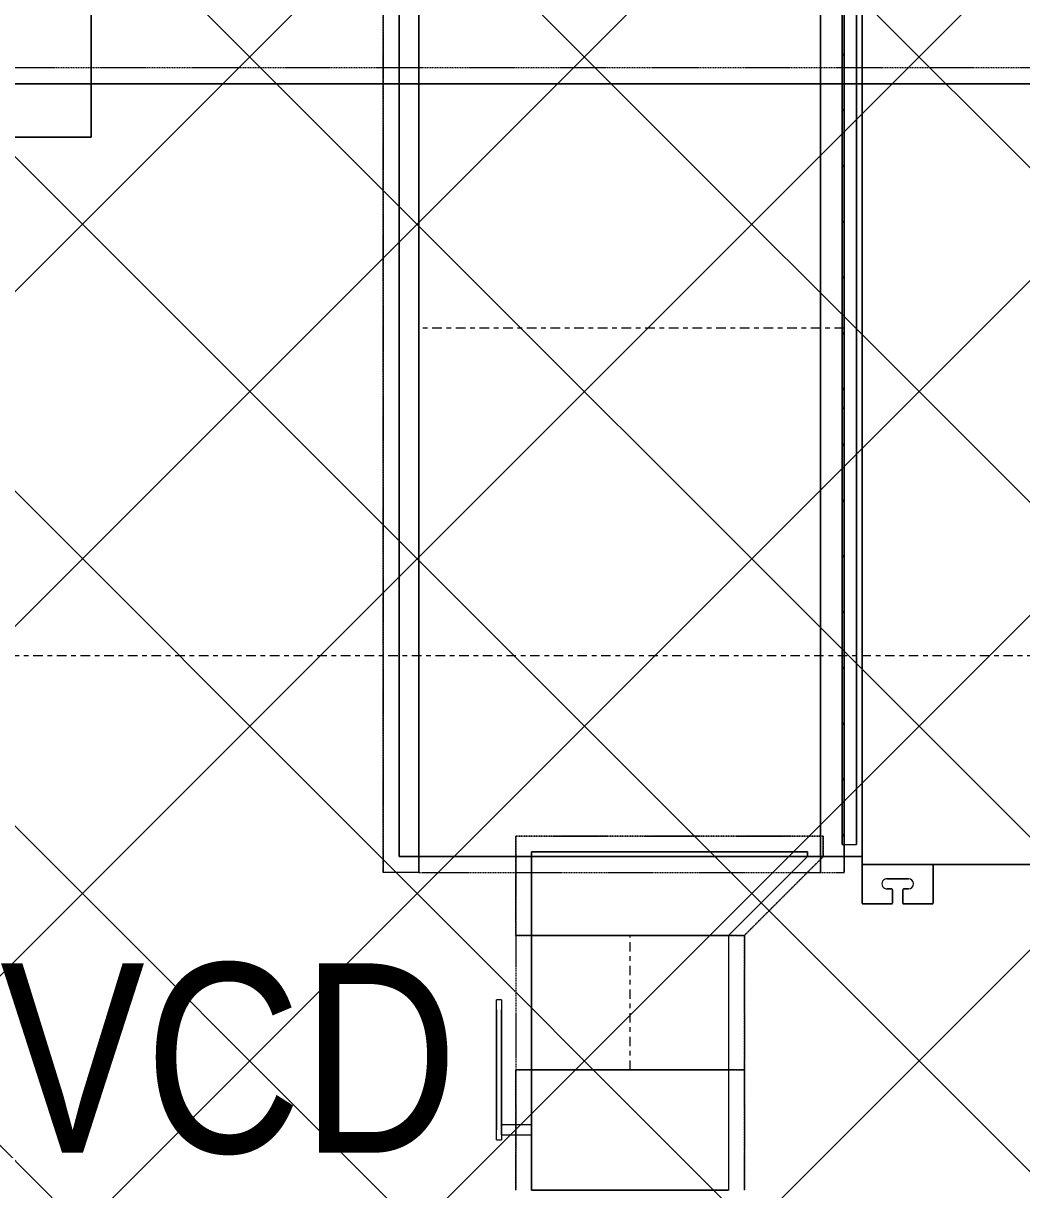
# Model space of a CAD drawing. Header units: inches. Extents: x -83664 to 20107, y -47222 to 19398.
# Drawn here: x -49708 to -48442, y -13470 to -11992 of the extents above; entities that cross this region are included whole.
import ezdxf

# ---------------------------------------------------------------- set-up
doc = ezdxf.new("R2010")
doc.units = ezdxf.units.IN
doc.header["$MEASUREMENT"] = 0
doc.linetypes.add('Center', pattern=[29.999999, 12, -6, 6, -6])
doc.linetypes.add('Hidden 0_50', pattern=[1.0584, 0.5292, -0.5292])
for name, color, linetype, lineweight in [('A-DETL-GENF', 7, 'Continuous', 9), ('G-ANNO-TEXT', 7, 'Continuous', 9), ('M-EQPM', 7, 'Continuous', 18), ('M-HVAC-DUCT-CNTR', 7, 'Center', 9)]:
    doc.layers.add(name, color=color, linetype=linetype, lineweight=lineweight)
doc.layers.add('M-HVAC-DUCT', color=7, linetype='Continuous', lineweight=9, true_color=0xffe97f)
doc.styles.add('Arial Narrow_21', font='ARIALN.TTF', dxfattribs={"height": 240})
pattern_1 = [(315, (-85994, 103091.3), (1060.66, 1060.66), []), (45, (-85994, 103091.3), (-1060.66, 1060.66), [])]
pattern_2 = [(135, (60.4, 302), (35.3553, 35.3553), []), (45, (60.4, 302), (35.3553, -35.3553), [])]

# ---------------------------------------------------------------- blocks, each defined once
blk = doc.blocks.new('TEMW-ME-AHU-Fresh Air Handling Unit - AHU-F1--01-8295163-FIRST FLOOR AC CONDITIONING LAYOUT - PART A')
at = {"layer": 'M-EQPM'}
for p, q in [((3000, -100), (3000, 2100)), ((3000, 2100), (3000, -100)), ((-100, -100), (3000, -100)), ((3000, -100), (-100, -100))]:
    blk.add_line(p, q, dxfattribs=at)
blk = doc.blocks.new('FCU-03-4R-M - FCU-1F-06-04 BB-8296097-FIRST FLOOR AC CONDITIONING LAYOUT - PART A')
at = {"layer": 'M-EQPM', "lineweight": 9, "true_color": 0x787878}
h = blk.add_hatch(dxfattribs=at)
h.set_pattern_fill('FP_54', color=8, style=0, pattern_type=2)
h.set_pattern_definition(pattern_1)
h.paths.add_polyline_path([(-654.9, 302), (655.1, 302), (655.1, 304.2), (-654.9, 304.2)])
at = {"layer": 'M-EQPM', "lineweight": 9, "true_color": 0xffffff}
h = blk.add_hatch(dxfattribs=at)
h.set_pattern_fill('FP_55', style=0, pattern_type=2)
h.set_pattern_definition(pattern_2)
h.paths.add_polyline_path([(-654.9, 302), (655.1, 302), (655.1, 304.2), (-654.9, 304.2)])
at = {"layer": 'M-EQPM'}
for p, q in [((670, 302), (-670, 302)), ((-670, 302), (-670, 279)), ((-670, 279), (-670, 302)), ((-670, 302), (670, 302)), ((655.1, 304.2), (-654.9, 304.2)), ((-654.9, 304.2), (655.1, 304.2)), ((-654.9, 304.2), (-654.9, 302)), ((-654.9, 304.2), (-654.9, 302)), ((655.1, 302), (-654.9, 302)), ((-654.9, 302), (655.1, 302)), ((-654.9, 302), (-654.9, 286.3)), ((-654.9, 302), (-654.9, 286.3)), ((655.1, 302), (-654.9, 302)), ((-654.9, 302), (655.1, 302)), ((655.1, 286.3), (-654.9, 286.3)), ((-654.9, 286.3), (655.1, 286.3)), ((-730.1, 241.5), (-730.1, 278)), ((-730.1, 278), (-730.1, 241.5)), ((-729.1, 279), (-680.1, 279)), ((-680.1, 279), (-729.1, 279)), ((-680.1, 279), (-680.1, 189)), ((-680.1, 189), (-680.1, 279)), ((680, 279), (-680, 279)), ((-680, 279), (-680, 24.5)), ((-680, 24.5), (-680, 279)), ((-680, 279), (680, 279)), ((-670, 279), (670, 279)), ((670, 279), (-670, 279)), ((-712.1, 240.5), (-729.1, 240.5)), ((-729.1, 240.5), (-712.1, 240.5)), ((-711.1, 247.5), (-711.1, 241.5)), ((-711.1, 241.5), (-711.1, 247.5)), ((-698.1, 220.5), (-698.1, 247.5)), ((-698.1, 247.5), (-698.1, 220.5)), ((-730.1, 190), (-730.1, 226.5)), ((-730.1, 226.5), (-730.1, 190)), ((-729.1, 227.5), (-712.1, 227.5)), ((-712.1, 227.5), (-729.1, 227.5)), ((-711.1, 226.5), (-711.1, 220.5)), ((-711.1, 220.5), (-711.1, 226.5)), ((-680.1, 189), (-729.1, 189)), ((-729.1, 189), (-680.1, 189))]:
    blk.add_line(p, q, dxfattribs=at)
for centre, radius, start, end in [((-729.1, 278), 1, 90, 180), ((-729.1, 278), 1, 90, 180), ((-704.6, 247.5), 6.5, 360, 180), ((-704.6, 247.5), 6.5, 360, 180), ((-729.1, 241.5), 1, 180, 270), ((-729.1, 241.5), 1, 180, 270), ((-712.1, 241.5), 1, 270, 0), ((-712.1, 241.5), 1, 270, 0), ((-729.1, 226.5), 1, 90, 180), ((-729.1, 226.5), 1, 90, 180), ((-712.1, 226.5), 1, 0, 90), ((-712.1, 226.5), 1, 0, 90), ((-704.6, 220.5), 6.5, 180, 360), ((-704.6, 220.5), 6.5, 180, 360), ((-729.1, 190), 1, 180, 270), ((-729.1, 190), 1, 180, 270)]:
    blk.add_arc(centre, radius, start, end, dxfattribs=at)
blk = doc.blocks.new('M_Rec Endcap - Standard-8296106-FIRST FLOOR AC CONDITIONING LAYOUT - PART A')
at = {"layer": 'M-HVAC-DUCT', "color": 6, "true_color": 0xff00ff}
for p, q in [((0, 670), (0, -670)), ((0, -670), (0, 670)), ((0, 670), (25, 670)), ((25, 670), (0, 670)), ((25, 670), (25, -670)), ((25, -670), (25, 670)), ((25, -670), (0, -670)), ((25, -670), (0, -670))]:
    blk.add_line(p, q, dxfattribs=at)
blk = doc.blocks.new('M_Rec Tap - Beveled - Standard-V95-FIRST FLOOR AC CONDITIONING LAYOUT - PART A')
at = {"layer": 'M-HVAC-DUCT', "color": 6, "true_color": 0xff00ff}
for p, q in [((100, 125), (-6.096, 125)), ((-6.096, 125), (100, 125)), ((-6.096, 125), (-6.096, -225)), ((-6.096, -225), (-6.096, 125)), ((100, 125), (100, -125)), ((100, -125), (100, 125)), ((0, -225), (100, -125)), ((0, -225), (100, -125)), ((-6.096, -225), (0, -225)), ((0, -225), (-6.096, -225))]:
    blk.add_line(p, q, dxfattribs=at)
blk = doc.blocks.new('TEMW-ME-DMP-Volume Control Damper - Standard-7399624-FIRST FLOOR AC CONDITIONING LAYOUT - PART A')
at = {"layer": 'M-HVAC-DUCT', "color": 6, "true_color": 0xff00ff}
for p, q in [((-165.1, 163.1), (-165.1, 169.45)), ((-152.4, 169.45), (-165.1, 169.45)), ((-165.1, 163.1), (-152.4, 163.1)), ((0, 169.45), (-152.4, 169.45)), ((-152.4, 169.45), (0, 169.45)), ((0, 163.1), (-152.4, 163.1)), ((-152.4, 163.1), (0, 163.1)), ((-6.35, 125), (-6.35, 163.1)), ((6.35, 163.1), (-6.35, 163.1)), ((6.35, 163.1), (-6.35, 163.1)), ((12.7, 169.45), (0, 169.45)), ((0, 163.1), (12.7, 163.1)), ((6.35, 163.1), (6.35, 125)), ((12.7, 169.45), (12.7, 163.1)), ((-76.2, 125), (-76.2, -125)), ((-76.2, -125), (-76.2, 125)), ((76.2, 125), (-76.2, 125)), ((-76.2, 125), (76.2, 125)), ((-76.2, 125), (76.2, 125)), ((-6.35, 125), (6.35, 125)), ((-6.35, 125), (6.35, 125)), ((76.2, 125), (76.2, -125)), ((76.2, -125), (76.2, 125)), ((-76.2, -125), (76.2, -125)), ((-76.2, -125), (76.2, -125)), ((-76.2, -125), (76.2, -125))]:
    blk.add_line(p, q, dxfattribs=at)
blk = doc.blocks.new('TEMW-SMBZ-HO-BM-HVAC-00002_rvt-1-FIRST FLOOR AC CONDITIONING LAYOUT - PART A')
at = {"layer": 'M-HVAC-DUCT', "color": 6, "linetype": 'Hidden 0_50', "true_color": 0xff00ff}
for p, q in [((102205.1, 86684.1), (102205.1, 85304.1)), ((102205.1, 85304.1), (102205.1, 86684.1)), ((102250.1, 86684.1), (102250.1, 85304.1)), ((102250.1, 85304.1), (102250.1, 86684.1)), ((102250.1, 86684.1), (102250.1, 85304.1)), ((102250.1, 85304.1), (102250.1, 86684.1)), ((102759.3, 86684.1), (102759.3, 85304.1)), ((102759.3, 85304.1), (102759.3, 86684.1)), ((102759.3, 86684.1), (102759.3, 85304.1)), ((102759.3, 85304.1), (102759.3, 86684.1)), ((102789.3, 86684.1), (102789.3, 85304.1)), ((102789.3, 85304.1), (102789.3, 86684.1)), ((104341.5, 86323.9), (100591.4, 86323.9)), ((104341.5, 86323.9), (100591.4, 86323.9)), ((102373, 85224.1), (102373, 85350.1)), ((102373, 85350.1), (102763, 85350.1)), ((102763, 85350.1), (102373, 85350.1)), ((102373, 85350.1), (102373, 85224.1)), ((102763, 85350.1), (102763, 85324.1)), ((102763, 85324.1), (102763, 85350.1)), ((102763, 85324.1), (102663, 85224.1)), ((102663, 85224.1), (102763, 85324.1)), ((102250.1, 85304.1), (102205.1, 85304.1)), ((102250.1, 85304.1), (102205.1, 85304.1)), ((102250.1, 85304.1), (102759.3, 85304.1)), ((102250.1, 85304.1), (102759.3, 85304.1)), ((102759.3, 85304.1), (102789.3, 85304.1)), ((102759.3, 85304.1), (102789.3, 85304.1)), ((102663, 85224.1), (102373, 85224.1)), ((102373, 85224.1), (102663, 85224.1)), ((102373, 85224.1), (102373, 85053.7)), ((102373, 85224.1), (102373, 85053.7)), ((102663, 85224.1), (102373, 85224.1)), ((102373, 85224.1), (102663, 85224.1)), ((102663, 85053.7), (102663, 85224.1)), ((102663, 85224.1), (102663, 85053.7)), ((102663, 85053.7), (102373, 85053.7)), ((102373, 85053.7), (102663, 85053.7)), ((102663, 85053.7), (102373, 85053.7)), ((102373, 85053.7), (102373, 84901.3)), ((102373, 84901.3), (102373, 85053.7)), ((102373, 85053.7), (102663, 85053.7)), ((102663, 84901.3), (102663, 85053.7)), ((102663, 85053.7), (102663, 84901.3))]:
    blk.add_line(p, q, dxfattribs=at)
at = {"layer": 'M-HVAC-DUCT', "color": 6, "true_color": 0xff00ff}
for p, q in [((102250.1, 85324.1), (102250.1, 86664.1)), ((102250.1, 86664.1), (102250.1, 85324.1)), ((102759.3, 85324.1), (102759.3, 86664.1)), ((102759.3, 86664.1), (102759.3, 85324.1)), ((102759.3, 85324.1), (102759.3, 86664.1)), ((102759.3, 86664.1), (102759.3, 85324.1)), ((102789.3, 85324.1), (102789.3, 86664.1)), ((102789.3, 86664.1), (102789.3, 85324.1)), ((100591.4, 86303.9), (104341.5, 86303.9)), ((104341.5, 86303.9), (100591.4, 86303.9)), ((102759.3, 85324.1), (102250.1, 85324.1)), ((102250.1, 85324.1), (102759.3, 85324.1)), ((102393, 85324.1), (102393, 85330.1)), ((102393, 85330.1), (102393, 85324.1)), ((102393, 85330.1), (102743, 85330.1)), ((102743, 85330.1), (102393, 85330.1)), ((102393, 85324.1), (102743, 85324.1)), ((102743, 85324.1), (102393, 85324.1)), ((102743, 85330.1), (102743, 85324.1)), ((102743, 85324.1), (102743, 85330.1)), ((102789.3, 85324.1), (102759.3, 85324.1)), ((102759.3, 85324.1), (102789.3, 85324.1)), ((102393, 85224.1), (102643, 85224.1)), ((102643, 85224.1), (102393, 85224.1)), ((102393, 85053.7), (102393, 85224.1)), ((102393, 85224.1), (102393, 85053.7)), ((102643, 85224.1), (102643, 85053.7)), ((102643, 85224.1), (102643, 85053.7)), ((102393, 85053.7), (102643, 85053.7)), ((102643, 85053.7), (102393, 85053.7))]:
    blk.add_line(p, q, dxfattribs=at)
at = {"layer": 'M-HVAC-DUCT-CNTR', "color": 6, "true_color": 0xff00ff}
for p, q in [((102759.3, 85994.1), (102250.1, 85994.1)), ((102789.3, 85994.1), (102759.3, 85994.1)), ((100591.4, 85578.9), (104341.5, 85578.9)), ((102518, 85053.7), (102518, 85224.1))]:
    blk.add_line(p, q, dxfattribs=at)
at = {"layer": 'M-EQPM', "color": 6, "linetype": 'Hidden 0_50', "lineweight": 9, "true_color": 0xff00ff}
blk.add_blockref('TEMW-ME-AHU-Fresh Air Handling Unit - AHU-F1--01-8295163-FIRST FLOOR AC CONDITIONING LAYOUT - PART A', (98834.6, 86335.9), dxfattribs=at)
at = {"layer": 'M-EQPM', "color": 6, "linetype": 'Hidden 0_50', "lineweight": 9, "true_color": 0xff00ff, "rotation": 89.99999999999999}
blk.add_blockref('FCU-03-4R-M - FCU-1F-06-04 BB-8296097-FIRST FLOOR AC CONDITIONING LAYOUT - PART A', (103091.3, 85994.1), dxfattribs=at)
at = {"layer": 'M-HVAC-DUCT', "color": 6, "linetype": 'Hidden 0_50', "lineweight": 9, "true_color": 0xff00ff, "rotation": 180}
blk.add_blockref('M_Rec Endcap - Standard-8296106-FIRST FLOOR AC CONDITIONING LAYOUT - PART A', (102250.1, 85994.1), dxfattribs=at)
at = {"layer": 'M-HVAC-DUCT', "color": 6, "linetype": 'Hidden 0_50', "lineweight": 9, "true_color": 0xff00ff, "extrusion": (0, 0, -1), "rotation": 270}
for name, p in [('M_Rec Tap - Beveled - Standard-V95-FIRST FLOOR AC CONDITIONING LAYOUT - PART A', (-102518, 85324.1)), ('TEMW-ME-DMP-Volume Control Damper - Standard-7399624-FIRST FLOOR AC CONDITIONING LAYOUT - PART A', (-102518, 84977.5))]:
    blk.add_blockref(name, p, dxfattribs=at)
blk = doc.blocks.new('FCU-03-4R-M - FCU-1F-06-04 BB-V276-FIRST FLOOR AC CONDITIONING LAYOUT - PART A')
at = {"layer": 'M-EQPM', "lineweight": 9, "true_color": 0x787878}
h = blk.add_hatch(dxfattribs=at)
h.set_pattern_fill('FP_54', color=8, style=0, pattern_type=2)
h.set_pattern_definition(pattern_1)
h.paths.add_polyline_path([(-654.9, 302), (655.1, 302), (655.1, 304.2), (-654.9, 304.2)])
at = {"layer": 'M-EQPM', "lineweight": 9, "true_color": 0xffffff}
h = blk.add_hatch(dxfattribs=at)
h.set_pattern_fill('FP_55', style=0, pattern_type=2)
h.set_pattern_definition(pattern_2)
h.paths.add_polyline_path([(-654.9, 302), (655.1, 302), (655.1, 304.2), (-654.9, 304.2)])
at = {"layer": 'M-EQPM'}
for p, q in [((670, 302), (-670, 302)), ((-670, 302), (-670, 279)), ((-670, 279), (-670, 302)), ((-670, 302), (670, 302)), ((655.1, 304.2), (-654.9, 304.2)), ((-654.9, 304.2), (655.1, 304.2)), ((-654.9, 304.2), (-654.9, 302)), ((-654.9, 304.2), (-654.9, 302)), ((655.1, 302), (-654.9, 302)), ((-654.9, 302), (655.1, 302)), ((-654.9, 302), (-654.9, 286.3)), ((-654.9, 302), (-654.9, 286.3)), ((655.1, 302), (-654.9, 302)), ((-654.9, 302), (655.1, 302)), ((655.1, 286.3), (-654.9, 286.3)), ((-654.9, 286.3), (655.1, 286.3)), ((-730.1, 241.5), (-730.1, 278)), ((-730.1, 278), (-730.1, 241.5)), ((-729.1, 279), (-680.1, 279)), ((-680.1, 279), (-729.1, 279)), ((-680.1, 279), (-680.1, 189)), ((-680.1, 189), (-680.1, 279)), ((680, 279), (-680, 279)), ((-680, 279), (-680, 24.5)), ((-680, 24.5), (-680, 279)), ((-680, 279), (680, 279)), ((-670, 279), (670, 279)), ((670, 279), (-670, 279)), ((-712.1, 240.5), (-729.1, 240.5)), ((-729.1, 240.5), (-712.1, 240.5)), ((-711.1, 247.5), (-711.1, 241.5)), ((-711.1, 241.5), (-711.1, 247.5)), ((-698.1, 220.5), (-698.1, 247.5)), ((-698.1, 247.5), (-698.1, 220.5)), ((-730.1, 190), (-730.1, 226.5)), ((-730.1, 226.5), (-730.1, 190)), ((-729.1, 227.5), (-712.1, 227.5)), ((-712.1, 227.5), (-729.1, 227.5)), ((-711.1, 226.5), (-711.1, 220.5)), ((-711.1, 220.5), (-711.1, 226.5)), ((-680.1, 189), (-729.1, 189)), ((-729.1, 189), (-680.1, 189))]:
    blk.add_line(p, q, dxfattribs=at)
for centre, radius, start, end in [((-729.1, 278), 1, 90, 180), ((-729.1, 278), 1, 90, 180), ((-704.6, 247.5), 6.5, 360, 180), ((-704.6, 247.5), 6.5, 360, 180), ((-729.1, 241.5), 1, 180, 270), ((-729.1, 241.5), 1, 180, 270), ((-712.1, 241.5), 1, 270, 0), ((-712.1, 241.5), 1, 270, 0), ((-729.1, 226.5), 1, 90, 180), ((-729.1, 226.5), 1, 90, 180), ((-712.1, 226.5), 1, 0, 90), ((-712.1, 226.5), 1, 0, 90), ((-704.6, 220.5), 6.5, 180, 360), ((-704.6, 220.5), 6.5, 180, 360), ((-729.1, 190), 1, 180, 270), ((-729.1, 190), 1, 180, 270)]:
    blk.add_arc(centre, radius, start, end, dxfattribs=at)
blk = doc.blocks.new('TEMW-SMBZ-HO-BM-HVAC-00002_rvt-2-FIRST FLOOR AC CONDITIONING LAYOUT - PART A')
at = {"layer": 'M-HVAC-DUCT', "color": 6, "linetype": 'Hidden 0_50', "true_color": 0xff00ff}
for p, q in [((102205.1, 86684.1), (102205.1, 85304.1)), ((102205.1, 85304.1), (102205.1, 86684.1)), ((102250.1, 86684.1), (102250.1, 85304.1)), ((102250.1, 85304.1), (102250.1, 86684.1)), ((102250.1, 86684.1), (102250.1, 85304.1)), ((102250.1, 85304.1), (102250.1, 86684.1)), ((102759.3, 86684.1), (102759.3, 85304.1)), ((102759.3, 85304.1), (102759.3, 86684.1)), ((102759.3, 86684.1), (102759.3, 85304.1)), ((102759.3, 85304.1), (102759.3, 86684.1)), ((102789.3, 86684.1), (102789.3, 85304.1)), ((102789.3, 85304.1), (102789.3, 86684.1)), ((104341.5, 86323.9), (100591.4, 86323.9)), ((104341.5, 86323.9), (100591.4, 86323.9)), ((102373, 85224.1), (102373, 85350.1)), ((102373, 85350.1), (102763, 85350.1)), ((102763, 85350.1), (102373, 85350.1)), ((102373, 85350.1), (102373, 85224.1)), ((102763, 85350.1), (102763, 85324.1)), ((102763, 85324.1), (102763, 85350.1)), ((102763, 85324.1), (102663, 85224.1)), ((102663, 85224.1), (102763, 85324.1)), ((102250.1, 85304.1), (102205.1, 85304.1)), ((102250.1, 85304.1), (102205.1, 85304.1)), ((102250.1, 85304.1), (102759.3, 85304.1)), ((102250.1, 85304.1), (102759.3, 85304.1)), ((102759.3, 85304.1), (102789.3, 85304.1)), ((102759.3, 85304.1), (102789.3, 85304.1)), ((102663, 85224.1), (102373, 85224.1)), ((102373, 85224.1), (102663, 85224.1)), ((102373, 85224.1), (102373, 85053.7)), ((102373, 85224.1), (102373, 85053.7)), ((102663, 85224.1), (102373, 85224.1)), ((102373, 85224.1), (102663, 85224.1)), ((102663, 85053.7), (102663, 85224.1)), ((102663, 85224.1), (102663, 85053.7)), ((102663, 85053.7), (102373, 85053.7)), ((102373, 85053.7), (102663, 85053.7)), ((102663, 85053.7), (102373, 85053.7)), ((102373, 85053.7), (102373, 84901.3)), ((102373, 84901.3), (102373, 85053.7)), ((102373, 85053.7), (102663, 85053.7)), ((102663, 84901.3), (102663, 85053.7)), ((102663, 85053.7), (102663, 84901.3))]:
    blk.add_line(p, q, dxfattribs=at)
at = {"layer": 'M-HVAC-DUCT', "color": 6, "true_color": 0xff00ff}
for p, q in [((102250.1, 85324.1), (102250.1, 86664.1)), ((102250.1, 86664.1), (102250.1, 85324.1)), ((102759.3, 85324.1), (102759.3, 86664.1)), ((102759.3, 86664.1), (102759.3, 85324.1)), ((102759.3, 85324.1), (102759.3, 86664.1)), ((102759.3, 86664.1), (102759.3, 85324.1)), ((102789.3, 85324.1), (102789.3, 86664.1)), ((102789.3, 86664.1), (102789.3, 85324.1)), ((100591.4, 86303.9), (104341.5, 86303.9)), ((104341.5, 86303.9), (100591.4, 86303.9)), ((102759.3, 85324.1), (102250.1, 85324.1)), ((102250.1, 85324.1), (102759.3, 85324.1)), ((102393, 85324.1), (102393, 85330.1)), ((102393, 85330.1), (102393, 85324.1)), ((102393, 85330.1), (102743, 85330.1)), ((102743, 85330.1), (102393, 85330.1)), ((102393, 85324.1), (102743, 85324.1)), ((102743, 85324.1), (102393, 85324.1)), ((102743, 85330.1), (102743, 85324.1)), ((102743, 85324.1), (102743, 85330.1)), ((102789.3, 85324.1), (102759.3, 85324.1)), ((102759.3, 85324.1), (102789.3, 85324.1)), ((102393, 85224.1), (102643, 85224.1)), ((102643, 85224.1), (102393, 85224.1)), ((102393, 85053.7), (102393, 85224.1)), ((102393, 85224.1), (102393, 85053.7)), ((102643, 85224.1), (102643, 85053.7)), ((102643, 85224.1), (102643, 85053.7)), ((102393, 85053.7), (102643, 85053.7)), ((102643, 85053.7), (102393, 85053.7))]:
    blk.add_line(p, q, dxfattribs=at)
at = {"layer": 'M-HVAC-DUCT-CNTR', "color": 6, "true_color": 0xff00ff}
for p, q in [((102759.3, 85994.1), (102250.1, 85994.1)), ((102789.3, 85994.1), (102759.3, 85994.1)), ((100591.4, 85578.9), (104341.5, 85578.9)), ((102518, 85053.7), (102518, 85224.1))]:
    blk.add_line(p, q, dxfattribs=at)
at = {"layer": 'M-EQPM', "color": 6, "linetype": 'Hidden 0_50', "lineweight": 9, "true_color": 0xff00ff}
blk.add_blockref('TEMW-ME-AHU-Fresh Air Handling Unit - AHU-F1--01-8295163-FIRST FLOOR AC CONDITIONING LAYOUT - PART A', (98834.6, 86335.9), dxfattribs=at)
at = {"layer": 'M-EQPM', "color": 6, "linetype": 'Hidden 0_50', "lineweight": 9, "true_color": 0xff00ff, "rotation": 89.99999999999999}
blk.add_blockref('FCU-03-4R-M - FCU-1F-06-04 BB-V276-FIRST FLOOR AC CONDITIONING LAYOUT - PART A', (103091.3, 85994.1), dxfattribs=at)
at = {"layer": 'M-HVAC-DUCT', "color": 6, "linetype": 'Hidden 0_50', "lineweight": 9, "true_color": 0xff00ff, "rotation": 180}
blk.add_blockref('M_Rec Endcap - Standard-8296106-FIRST FLOOR AC CONDITIONING LAYOUT - PART A', (102250.1, 85994.1), dxfattribs=at)
at = {"layer": 'M-HVAC-DUCT', "color": 6, "linetype": 'Hidden 0_50', "lineweight": 9, "true_color": 0xff00ff, "extrusion": (0, 0, -1), "rotation": 270}
for name, p in [('M_Rec Tap - Beveled - Standard-V95-FIRST FLOOR AC CONDITIONING LAYOUT - PART A', (-102518, 85324.1)), ('TEMW-ME-DMP-Volume Control Damper - Standard-7399624-FIRST FLOOR AC CONDITIONING LAYOUT - PART A', (-102518, 84977.5))]:
    blk.add_blockref(name, p, dxfattribs=at)

msp = doc.modelspace()

# ---------------------------------------------------------------- hatches: boundary and pattern name
at = {"layer": 'A-DETL-GENF', "true_color": 0xff0000}
h = msp.add_hatch(dxfattribs=at)
h.set_pattern_fill('FP_59', color=1, style=0, pattern_type=2)
h.set_pattern_definition([(45, (-151456.65, -98372.2), (-212.13203, 212.13203), []), (135, (-151456.65, -98372.2), (-212.13203, -212.13203), [])])
h.paths.add_polyline_path([(-62993, -37189.5), (-27297.3, -37189.5), (-27297.3, -98.4), (-62993, -98.4), (-62993, -33333)])

# ---------------------------------------------------------------- block references
at = {"lineweight": 5}
for name in ['TEMW-SMBZ-HO-BM-HVAC-00002_rvt-1-FIRST FLOOR AC CONDITIONING LAYOUT - PART A', 'TEMW-SMBZ-HO-BM-HVAC-00002_rvt-2-FIRST FLOOR AC CONDITIONING LAYOUT - PART A']:
    msp.add_blockref(name, (-151456.7, -98372.2), dxfattribs=at)

# ---------------------------------------------------------------- texts
at = {"layer": 'G-ANNO-TEXT', "insert": (-49737.2, -13183.5), "char_height": 240, "width": 733.544, "attachment_point": 1, "style": 'Arial Narrow_21'}
msp.add_mtext('VCD', dxfattribs=at)

doc.saveas('drawing.dxf')
